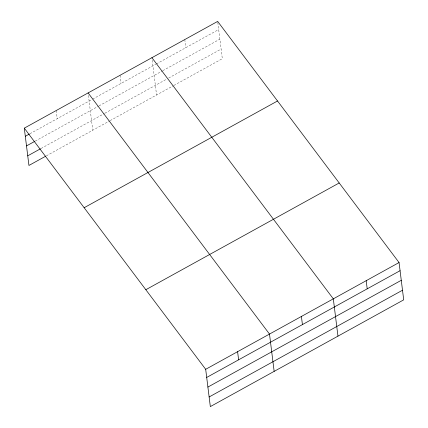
<?xml version="1.0" encoding="UTF-8"?>
<svg xmlns="http://www.w3.org/2000/svg" width="428" height="428" viewBox="0 0 428 428"><rect width="100%" height="100%" fill="white"/><g stroke="black" fill="none" stroke-linecap="round" stroke-linejoin="round"><path stroke-width="0.32" stroke-dasharray="2.14 1.6" d="M29.949 133.734L92.02 99.462M92.598 99.146L155.813 64.243M156.391 63.927L218.681 29.543M35.208 141.112L98.44 106.203M99.018 105.882L162.207 71.005M162.779 70.684L219.88 39.162M41.083 148.468L104.314 113.559M104.897 113.238L166.326 79.324M168.632 78.051L221.11 49.081M46.342 155.846L109.573 120.937M110.157 120.616L173.292 85.766M173.864 85.445L222.314 58.7L217.745 22.026M184.789 39.547L185.806 47.69M152.229 60.198L156.562 95M120.011 75.312L121.028 83.449M88.419 95.428L92.753 130.224M56.196 110.536L57.213 118.679"/><path stroke-width="0.64" d="M24.294 128.154L217.665 21.4L399.062 262.546L403.706 299.846L210.335 406.6L205.686 369.3L24.294 128.154L28.938 165.454L45.764 156.166M25.305 136.291L29.366 134.05M26.504 145.916L34.625 141.433M27.74 155.829L40.5 148.784M84.15 207.73L277.526 100.976M145.83 289.719L339.201 182.97M205.686 369.3L399.062 262.546M206.703 377.437L400.078 270.689M207.901 387.062L401.277 280.308M209.137 396.975L402.507 290.227M151.919 57.694L333.316 298.84L337.96 336.146M88.104 92.924L269.501 334.07L274.15 371.37M366.186 280.693L367.203 288.836M301.408 316.458L302.425 324.595M237.594 351.682L238.61 359.825"/></g></svg>
